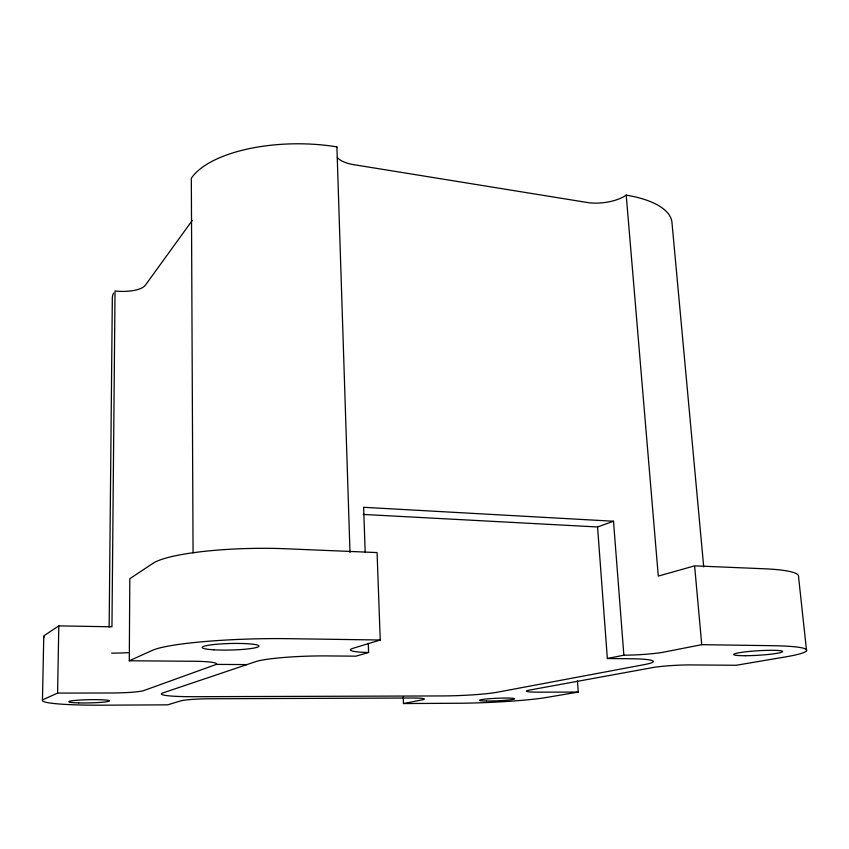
<?xml version="1.0" encoding="UTF-8"?>
<svg xmlns="http://www.w3.org/2000/svg" width="849" height="849" viewBox="0 0 849 849"><rect width="100%" height="100%" fill="white"/><g stroke="black" fill="none" stroke-linecap="round" stroke-linejoin="round"><path stroke-width="1.27" d="M246.921 664.587L216.336 664.396A32.23 3.322 -1.3 0 0 196.926 661.297L129.292 660.777L129.801 578.721L152.905 563.386A101.731 17.298 -1.2 0 1 286.442 548.783L377.073 552.572L380.246 640.008L353.025 648.307A33.652 3.736 -2.2 0 0 368.604 652.488L368.286 643.287M109.15 626.997L112.323 298.211A91.342 32.113 0.6 0 1 112.959 294.571L113.596 293.107M403.201 697.05L403.466 703.556L422.218 699.852A22.732 1.709 -2.2 0 0 414.238 698.005L207.379 698.78A24.356 1.91 -1.6 0 0 181.421 700.68L167.646 704.84L103.1 705.19A77.026 6.187 -1.3 0 1 43.67 699.364L57.583 693.092L58.804 625.883L111.951 626.795L115.04 290.995A25.608 9.19 2.1 0 0 145.412 285.147L192.341 220.315M42.45 700.202L43.777 636.315M336.915 147.259L350 552.55M703.704 566.92L671.888 221.642A100.808 38.863 -5.7 0 0 626.212 195.121L622.996 197.106A28.972 11.897 -6.7 0 1 588.909 202.762L351.911 164.366A30.829 14.072 -2 0 1 337.318 157.596M58.804 625.883L44.986 635.063A76.198 9.328 -0.9 0 0 43.904 637.546M129.292 660.777L152.714 650.217A103.217 11.557 -1.6 0 1 288.299 638.671L380.246 640.008M216.336 664.396L143.905 690.534A27.497 2.356 -1.2 0 1 111.346 692.986L57.583 693.092M597.558 526.974L613.509 521.233L623.866 655.173L607.353 658.527L597.558 526.974L363.255 514.43M368.604 652.488L355.901 656.171L328.054 655.927A55.164 5.71 -1.8 0 0 255.485 661.711L162.976 692.89A45.559 3.821 -1.6 0 0 194.347 696.7L442.074 695.936A41.813 3.29 -2.4 0 0 497.259 692.232L644.465 664.587A50.611 4.68 -3 0 0 630.393 658.75L607.353 658.527M693.856 566.06L658.293 576.1L626.212 195.121M577.437 680.548L578.243 692.073L537.704 692.158A23.751 1.825 -2.7 0 1 529.85 690.014L650.058 668.067A27.794 2.409 -3.2 0 1 691.065 664.926L736.221 665.266L785.558 656.893A90.567 8.384 -3.4 0 0 772.25 645.686L701.741 644.667L666.041 651.692A31.413 3.12 -3.2 0 1 623.866 655.173M578.243 692.073L546.321 697.496A67.718 5.009 -2.5 0 1 457.399 703.259L403.466 703.556M613.509 521.233L363.637 507.299L365.166 552.03M806.55 650.663L798.569 576.906A89.432 12.608 -4 0 0 764.365 568.777L694.609 565.859L701.741 644.667M193.063 552.901L191.322 178.248A109.107 46.737 -0.5 0 1 337.191 146.941M129.494 652.563A27.306 3.088 -0.9 0 1 111.707 653.093M213.746 649.803A28.41 3.269 -1.4 0 0 258.818 646.418A28.41 3.269 -1.4 0 0 219.233 644.041A28.41 3.269 -1.4 0 0 213.746 649.803M745.178 655.715A24.525 2.26 -3.5 0 0 782.651 651.576A24.525 2.26 -3.5 0 0 746.738 651.703A24.525 2.26 -3.5 0 0 745.178 655.715M486.456 701.019A17.68 1.284 -2.5 0 0 514.568 698.929A17.68 1.284 -2.5 0 0 490.064 698.663A17.68 1.284 -2.5 0 0 486.456 701.019M78.702 702.898A20.418 1.613 -1.2 0 0 109.51 700.871A20.418 1.613 -1.2 0 0 79.074 700.107A20.418 1.613 -1.2 0 0 78.702 702.898"/></g></svg>
